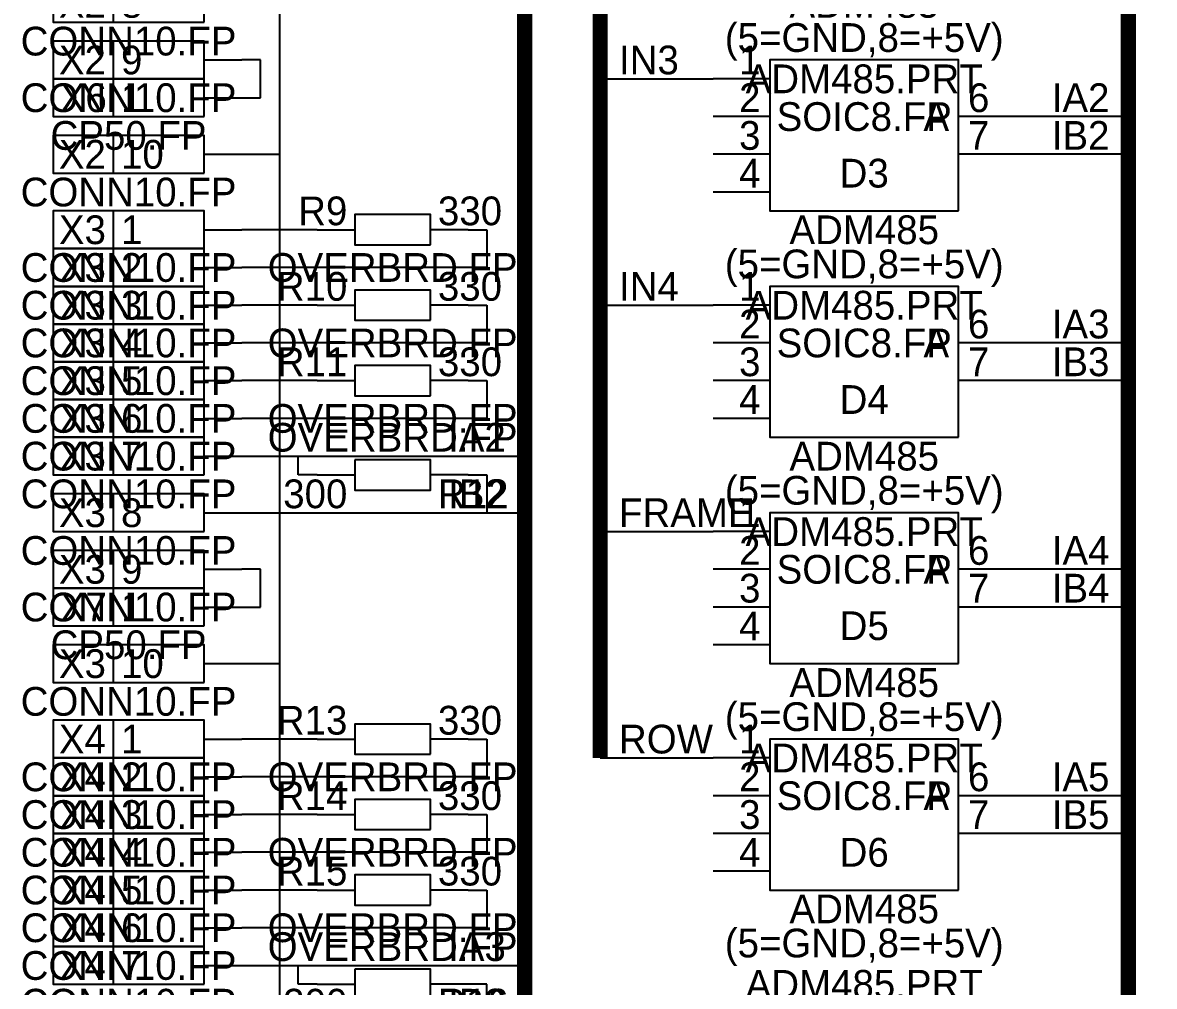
# Model space of a CAD drawing. Extents: x -58.7 to 9.4, y -27 to 10.4.
# Drawn here: x -58.65 to -43.65, y -14.03 to -1.26 of the extents above; entities that cross this region are included whole.
import ezdxf
from ezdxf.enums import TextEntityAlignment as Align

# ---------------------------------------------------------------- set-up
doc = ezdxf.new("R2010")
doc.units = 0
doc.layers.get('0').update_dxf_attribs({"color": 1, "linetype": 'CONTINUOUS'})
for name, color, linetype in [('ATTR', 6, 'CONTINUOUS'), ('BUS', 1, 'CONTINUOUS'), ('DEVICE', 5, 'CONTINUOUS'), ('GATE', 2, 'CONTINUOUS'), ('NETNAM', 4, 'CONTINUOUS'), ('PINNAM', 6, 'CONTINUOUS'), ('PINNUM', 1, 'CONTINUOUS'), ('REFDES', 2, 'CONTINUOUS'), ('WIRES', 1, 'CONTINUOUS')]:
    doc.layers.add(name, color=color, linetype=linetype)

# ---------------------------------------------------------------- blocks, each defined once
blk = doc.blocks.new('UN00000197')
at = {"layer": 'WIRES', "linetype": 'CONTINUOUS'}
for p, q in [((-55.5, -8.5), (-55.75, -8.5)), ((-55.5, -9), (-55.5, -8.5)), ((-55.75, -9), (-55.5, -9))]:
    blk.add_line(p, q, dxfattribs=at)
at = {"flags": 9}
blk.add_attdef('OBJECT', (0, 0), '', height=0.025, dxfattribs=at)
blk = doc.blocks.new('IB3')
at = {"layer": 'WIRES', "linetype": 'CONTINUOUS'}
for p, q in [((-44, -6), (-45.5, -6)), ((-52.5, -14), (-52.75, -14)), ((-52.5, -14.5), (-52.5, -14)), ((-55.75, -14.5), (-52.5, -14.5)), ((-52.5, -14.5), (-52, -14.5))]:
    blk.add_line(p, q, dxfattribs=at)
at = {"flags": 9}
blk.add_attdef('OBJECT', (0, 0), '', height=0.025, dxfattribs=at)
at = {"layer": 'NETNAM'}
for p in [(-44.25, -5.75), (-52.25, -14.25)]:
    blk.add_text('IB3', height=0.381, dxfattribs=at).set_placement(p, align=Align.MIDDLE_RIGHT)
blk = doc.blocks.new('UN00000194')
at = {"layer": 'WIRES', "linetype": 'CONTINUOUS'}
for p, q in [((-52.75, -6), (-52.5, -6)), ((-52.5, -6), (-52.5, -6.5)), ((-52.5, -6.5), (-55.75, -6.5))]:
    blk.add_line(p, q, dxfattribs=at)
at = {"flags": 9}
blk.add_attdef('OBJECT', (0, 0), '', height=0.025, dxfattribs=at)
blk = doc.blocks.new('UN00000193')
at = {"layer": 'WIRES', "linetype": 'CONTINUOUS'}
for p, q in [((-52.75, -10.75), (-52.5, -10.75)), ((-52.5, -10.75), (-52.5, -11.25)), ((-52.5, -11.25), (-55.75, -11.25))]:
    blk.add_line(p, q, dxfattribs=at)
at = {"flags": 9}
blk.add_attdef('OBJECT', (0, 0), '', height=0.025, dxfattribs=at)
blk = doc.blocks.new('UN00000191')
at = {"layer": 'WIRES', "linetype": 'CONTINUOUS'}
for p, q in [((-52.75, -11.75), (-52.5, -11.75)), ((-52.5, -11.75), (-52.5, -12.25)), ((-52.5, -12.25), (-55.75, -12.25))]:
    blk.add_line(p, q, dxfattribs=at)
at = {"flags": 9}
blk.add_attdef('OBJECT', (0, 0), '', height=0.025, dxfattribs=at)
blk = doc.blocks.new('UN00000190')
at = {"layer": 'WIRES', "linetype": 'CONTINUOUS'}
for p, q in [((-52.75, -12.75), (-52.5, -12.75)), ((-52.5, -12.75), (-52.5, -13.25)), ((-52.5, -13.25), (-55.75, -13.25))]:
    blk.add_line(p, q, dxfattribs=at)
at = {"flags": 9}
blk.add_attdef('OBJECT', (0, 0), '', height=0.025, dxfattribs=at)
blk = doc.blocks.new('UN00000189')
at = {"layer": 'WIRES', "linetype": 'CONTINUOUS'}
blk.add_line((-54.75, -12.75), (-55.75, -12.75), dxfattribs=at)
at = {"flags": 9}
blk.add_attdef('OBJECT', (0, 0), '', height=0.025, dxfattribs=at)
blk = doc.blocks.new('UN00000188')
at = {"layer": 'WIRES', "linetype": 'CONTINUOUS'}
blk.add_line((-54.75, -11.75), (-55.75, -11.75), dxfattribs=at)
at = {"flags": 9}
blk.add_attdef('OBJECT', (0, 0), '', height=0.025, dxfattribs=at)
blk = doc.blocks.new('UN00000187')
at = {"layer": 'WIRES', "linetype": 'CONTINUOUS'}
blk.add_line((-54.75, -10.75), (-55.75, -10.75), dxfattribs=at)
at = {"flags": 9}
blk.add_attdef('OBJECT', (0, 0), '', height=0.025, dxfattribs=at)
blk = doc.blocks.new('UN00000186')
at = {"layer": 'WIRES', "linetype": 'CONTINUOUS'}
blk.add_line((-54.75, -6), (-55.75, -6), dxfattribs=at)
at = {"flags": 9}
blk.add_attdef('OBJECT', (0, 0), '', height=0.025, dxfattribs=at)
blk = doc.blocks.new('UN00000185')
at = {"layer": 'WIRES', "linetype": 'CONTINUOUS'}
for p, q in [((-52.75, -5), (-52.5, -5)), ((-52.5, -5), (-52.5, -5.5)), ((-52.5, -5.5), (-55.75, -5.5))]:
    blk.add_line(p, q, dxfattribs=at)
at = {"flags": 9}
blk.add_attdef('OBJECT', (0, 0), '', height=0.025, dxfattribs=at)
blk = doc.blocks.new('UN00000184')
at = {"layer": 'WIRES', "linetype": 'CONTINUOUS'}
for p, q in [((-52.75, -4), (-52.5, -4)), ((-52.5, -4), (-52.5, -4.5)), ((-52.5, -4.5), (-55.75, -4.5))]:
    blk.add_line(p, q, dxfattribs=at)
at = {"flags": 9}
blk.add_attdef('OBJECT', (0, 0), '', height=0.025, dxfattribs=at)
blk = doc.blocks.new('UN00000180')
at = {"layer": 'WIRES', "linetype": 'CONTINUOUS'}
blk.add_line((-54.75, -5), (-55.75, -5), dxfattribs=at)
at = {"flags": 9}
blk.add_attdef('OBJECT', (0, 0), '', height=0.025, dxfattribs=at)
blk = doc.blocks.new('UN00000179')
at = {"layer": 'WIRES', "linetype": 'CONTINUOUS'}
blk.add_line((-54.75, -4), (-55.75, -4), dxfattribs=at)
at = {"flags": 9}
blk.add_attdef('OBJECT', (0, 0), '', height=0.025, dxfattribs=at)
blk = doc.blocks.new('IB4')
at = {"layer": 'WIRES', "linetype": 'CONTINUOUS'}
for p, q in [((-53, 9.5), (-53.25, 9.5)), ((-53, 9.25), (-53, 9.5)), ((-55.75, 9.25), (-53, 9.25)), ((-53, 9.25), (-52, 9.25)), ((-44, -9), (-45.5, -9))]:
    blk.add_line(p, q, dxfattribs=at)
at = {"flags": 9}
blk.add_attdef('OBJECT', (0, 0), '', height=0.025, dxfattribs=at)
at = {"layer": 'NETNAM'}
for p in [(-52.25, 9.5), (-44.25, -8.75)]:
    blk.add_text('IB4', height=0.381, dxfattribs=at).set_placement(p, align=Align.MIDDLE_RIGHT)
blk = doc.blocks.new('GND')
at = {"layer": 'WIRES', "linetype": 'CONTINUOUS'}
for p, q in [((-55.25, -0.75), (-55.25, -3)), ((-55.75, -3), (-55.25, -3)), ((-55.25, -3), (-55.25, -5.5)), ((-55.25, -5.5), (-55.25, -7.5)), ((-55.25, -7.5), (-55.25, -9.75)), ((-55.75, -9.75), (-55.25, -9.75)), ((-55.25, -9.75), (-55.25, -16.5))]:
    blk.add_line(p, q, dxfattribs=at)
at = {"flags": 9}
blk.add_attdef('OBJECT', (0, 0), '', height=0.025, dxfattribs=at)
blk = doc.blocks.new('IB5')
at = {"layer": 'WIRES', "linetype": 'CONTINUOUS'}
for p, q in [((-53.25, 7.25), (-53, 7.25)), ((-53, 7.25), (-53, 7)), ((-55.75, 7), (-53, 7)), ((-53, 7), (-52, 7)), ((-44, -12), (-45.5, -12))]:
    blk.add_line(p, q, dxfattribs=at)
at = {"flags": 9}
blk.add_attdef('OBJECT', (0, 0), '', height=0.025, dxfattribs=at)
at = {"layer": 'NETNAM'}
for p in [(-52.25, 7.25), (-44.25, -11.75)]:
    blk.add_text('IB5', height=0.381, dxfattribs=at).set_placement(p, align=Align.MIDDLE_RIGHT)
blk = doc.blocks.new('UN00000196')
at = {"layer": 'WIRES', "linetype": 'CONTINUOUS'}
for p, q in [((-55.5, -1.75), (-55.75, -1.75)), ((-55.5, -2.25), (-55.5, -1.75)), ((-55.75, -2.25), (-55.5, -2.25))]:
    blk.add_line(p, q, dxfattribs=at)
at = {"flags": 9}
blk.add_attdef('OBJECT', (0, 0), '', height=0.025, dxfattribs=at)
blk = doc.blocks.new('IB2')
at = {"layer": 'WIRES', "linetype": 'CONTINUOUS'}
for p, q in [((-44, -3), (-45.5, -3)), ((-52.75, -7.25), (-52.5, -7.25)), ((-52.5, -7.25), (-52.5, -7.75)), ((-55.75, -7.75), (-52.5, -7.75)), ((-52.5, -7.75), (-52, -7.75))]:
    blk.add_line(p, q, dxfattribs=at)
at = {"flags": 9}
blk.add_attdef('OBJECT', (0, 0), '', height=0.025, dxfattribs=at)
at = {"layer": 'NETNAM'}
for p in [(-44.25, -2.75), (-52.25, -7.5)]:
    blk.add_text('IB2', height=0.381, dxfattribs=at).set_placement(p, align=Align.MIDDLE_RIGHT)
blk = doc.blocks.new('IA5')
at = {"layer": 'WIRES', "linetype": 'CONTINUOUS'}
for p, q in [((-55.75, 7.75), (-55.5, 7.75)), ((-55.5, 7.75), (-52, 7.75)), ((-55.5, 7.25), (-55.5, 7.75)), ((-55.25, 7.25), (-55.5, 7.25)), ((-44, -11.5), (-45.5, -11.5))]:
    blk.add_line(p, q, dxfattribs=at)
at = {"flags": 9}
blk.add_attdef('OBJECT', (0, 0), '', height=0.025, dxfattribs=at)
at = {"layer": 'NETNAM'}
for p in [(-52.25, 8), (-44.25, -11.25)]:
    blk.add_text('IA5', height=0.381, dxfattribs=at).set_placement(p, align=Align.MIDDLE_RIGHT)
blk = doc.blocks.new('IA4')
at = {"layer": 'WIRES', "linetype": 'CONTINUOUS'}
for p, q in [((-55.75, 10), (-55.5, 10)), ((-55.5, 9.5), (-55.5, 10)), ((-55.5, 10), (-52, 10)), ((-55.25, 9.5), (-55.5, 9.5)), ((-44, -8.5), (-45.5, -8.5))]:
    blk.add_line(p, q, dxfattribs=at)
at = {"flags": 9}
blk.add_attdef('OBJECT', (0, 0), '', height=0.025, dxfattribs=at)
at = {"layer": 'NETNAM'}
for p in [(-52.25, 10.25), (-44.25, -8.25)]:
    blk.add_text('IA4', height=0.381, dxfattribs=at).set_placement(p, align=Align.MIDDLE_RIGHT)
blk = doc.blocks.new('FRAME')
at = {"layer": 'WIRES', "linetype": 'CONTINUOUS'}
blk.add_line((-51, -8), (-49.5, -8), dxfattribs=at)
at = {"flags": 9}
blk.add_attdef('OBJECT', (0, 0), '', height=0.025, dxfattribs=at)
at = {"layer": 'NETNAM'}
blk.add_text('FRAME', height=0.381, dxfattribs=at).set_placement((-50.75, -7.75), align=Align.MIDDLE_LEFT)
blk = doc.blocks.new('IN3')
at = {"layer": 'WIRES', "linetype": 'CONTINUOUS'}
blk.add_line((-51, -2), (-49.5, -2), dxfattribs=at)
at = {"flags": 9}
blk.add_attdef('OBJECT', (0, 0), '', height=0.025, dxfattribs=at)
at = {"layer": 'NETNAM'}
blk.add_text('IN3', height=0.381, dxfattribs=at).set_placement((-50.75, -1.75), align=Align.MIDDLE_LEFT)
blk = doc.blocks.new('IA3')
at = {"layer": 'WIRES', "linetype": 'CONTINUOUS'}
for p, q in [((-44, -5.5), (-45.5, -5.5)), ((-55.75, -13.75), (-55, -13.75)), ((-55, -13.75), (-52, -13.75)), ((-55, -14), (-55, -13.75)), ((-54.75, -14), (-55, -14))]:
    blk.add_line(p, q, dxfattribs=at)
at = {"flags": 9}
blk.add_attdef('OBJECT', (0, 0), '', height=0.025, dxfattribs=at)
at = {"layer": 'NETNAM'}
for p in [(-44.25, -5.25), (-52.25, -13.5)]:
    blk.add_text('IA3', height=0.381, dxfattribs=at).set_placement(p, align=Align.MIDDLE_RIGHT)
blk = doc.blocks.new('IA2')
at = {"layer": 'WIRES', "linetype": 'CONTINUOUS'}
for p, q in [((-44, -2.5), (-45.5, -2.5)), ((-55.75, -7), (-55, -7)), ((-55, -7), (-52, -7)), ((-55, -7.25), (-55, -7)), ((-54.75, -7.25), (-55, -7.25))]:
    blk.add_line(p, q, dxfattribs=at)
at = {"flags": 9}
blk.add_attdef('OBJECT', (0, 0), '', height=0.025, dxfattribs=at)
at = {"layer": 'NETNAM'}
for p in [(-44.25, -2.25), (-52.25, -6.75)]:
    blk.add_text('IA2', height=0.381, dxfattribs=at).set_placement(p, align=Align.MIDDLE_RIGHT)
blk = doc.blocks.new('IN4')
at = {"layer": 'WIRES', "linetype": 'CONTINUOUS'}
blk.add_line((-51, -5), (-49.5, -5), dxfattribs=at)
at = {"flags": 9}
blk.add_attdef('OBJECT', (0, 0), '', height=0.025, dxfattribs=at)
at = {"layer": 'NETNAM'}
blk.add_text('IN4', height=0.381, dxfattribs=at).set_placement((-50.75, -4.75), align=Align.MIDDLE_LEFT)
blk = doc.blocks.new('ROW')
at = {"layer": 'WIRES', "linetype": 'CONTINUOUS'}
blk.add_line((-51, -11), (-49.5, -11), dxfattribs=at)
at = {"flags": 9}
blk.add_attdef('OBJECT', (0, 0), '', height=0.025, dxfattribs=at)
at = {"layer": 'NETNAM'}
blk.add_text('ROW', height=0.381, dxfattribs=at).set_placement((-50.75, -10.75), align=Align.MIDDLE_LEFT)
blk = doc.blocks.new('cp50_T', base_point=(2.5, 0.25))
at = {"layer": 'GATE', "linetype": 'CONTINUOUS'}
for p, q in [((0.8, 0), (0.8, 0.5)), ((2, 0.25), (2.5, 0.25))]:
    blk.add_line(p, q, dxfattribs=at)
blk.add_lwpolyline([(2, 0), (2, 0.5), (0, 0.5), (0, 0)], close=True, dxfattribs=at)
at = {"flags": 9}
blk.add_attdef('OBJECT', (0, 0), '', height=0.025, dxfattribs=at)
blk = doc.blocks.new('resistor_T', base_point=(0, 0.2))
at = {"layer": 'GATE', "linetype": 'CONTINUOUS'}
for p, q in [((0, 0.2), (0.5, 0.2)), ((2, 0.2), (1.5, 0.2))]:
    blk.add_line(p, q, dxfattribs=at)
blk.add_lwpolyline([(1.5, 0), (1.5, 0.4), (0.5, 0.4), (0.5, 0)], close=True, dxfattribs=at)
at = {"flags": 9}
blk.add_attdef('OBJECT', (0, 0), '', height=0.025, dxfattribs=at)
blk = doc.blocks.new('conn10_T', base_point=(2.5, 0.25))
at = {"layer": 'GATE', "linetype": 'CONTINUOUS'}
for p, q in [((0.8, 0), (0.8, 0.5)), ((2, 0.25), (2.5, 0.25))]:
    blk.add_line(p, q, dxfattribs=at)
blk.add_lwpolyline([(2, 0), (2, 0.5), (0, 0.5), (0, 0)], close=True, dxfattribs=at)
at = {"flags": 9}
blk.add_attdef('OBJECT', (0, 0), '', height=0.025, dxfattribs=at)
blk = doc.blocks.new('adm485_T', base_point=(0, 1.75))
at = {"layer": 'GATE', "linetype": 'CONTINUOUS'}
for p, q in [((0.75, 1.75), (0, 1.75)), ((0.75, 1.25), (0, 1.25)), ((4, 1.25), (3.25, 1.25)), ((0.75, 0.75), (0, 0.75)), ((4, 0.75), (3.25, 0.75)), ((0.75, 0.25), (0, 0.25))]:
    blk.add_line(p, q, dxfattribs=at)
blk.add_lwpolyline([(3.25, 0), (3.25, 2), (0.75, 2), (0.75, 0)], close=True, dxfattribs=at)
at = {"flags": 9}
blk.add_attdef('OBJECT', (0, 0), '', height=0.025, dxfattribs=at)

msp = doc.modelspace()

# ---------------------------------------------------------------- linework, layer by layer
at = {"layer": 'BUS', "linetype": 'CONTINUOUS', "const_width": 0.2}
for points in [[(-52, 10), (-52, -16), (-44, -16), (-44, 3.5)], [(-51, -11), (-51, 8.75), (-43, 8.75), (-43, -14.5)]]:
    msp.add_lwpolyline(points, dxfattribs=at)

# ---------------------------------------------------------------- block references
for name in ['IA4', 'IB4', 'IA5', 'IB5', 'GND', 'IN3', 'UN00000196', 'IA2', 'IB2', 'UN00000184', 'UN00000179', 'IN4', 'UN00000185', 'UN00000180', 'IA3', 'IB3', 'UN00000194', 'UN00000186', 'FRAME', 'UN00000197', 'ROW', 'UN00000193', 'UN00000187', 'UN00000191', 'UN00000188', 'UN00000190', 'UN00000189']:
    msp.add_blockref(name, (0, 0))
ref = msp.add_blockref('adm485_T', (-49.5, 1))
ref.add_attrib('TEXT', 'A', dxfattribs={"layer": 'PINNAM', "height": 0.381, "flags": 8}).set_placement((-46.375, 0.5), align=Align.MIDDLE_RIGHT)
ref.add_attrib('Pin_Name', '4', dxfattribs={"layer": 'PINNUM', "height": 0.381, "flags": 8}).set_placement((-48.875, -0.25), align=Align.MIDDLE_RIGHT)
ref.add_attrib('Pin_Name', '3', dxfattribs={"layer": 'PINNUM', "height": 0.381, "flags": 8}).set_placement((-48.875, 0.25), align=Align.MIDDLE_RIGHT)
ref.add_attrib('Pin_Name', '2', dxfattribs={"layer": 'PINNUM', "height": 0.381, "flags": 8}).set_placement((-48.875, 0.75), align=Align.MIDDLE_RIGHT)
ref.add_attrib('Pin_Name', '1', dxfattribs={"layer": 'PINNUM', "height": 0.381, "flags": 8}).set_placement((-48.875, 1.25), align=Align.MIDDLE_RIGHT)
ref.add_attrib('Pin_Name', '7', dxfattribs={"layer": 'PINNUM', "height": 0.381, "flags": 8}).set_placement((-46.125, 0.25), align=Align.MIDDLE_LEFT)
ref.add_attrib('Pin_Name', '6', dxfattribs={"layer": 'PINNUM', "height": 0.381, "flags": 8}).set_placement((-46.125, 0.75), align=Align.MIDDLE_LEFT)
ref.add_attrib('RefDes', 'D2', dxfattribs={"layer": 'REFDES', "height": 0.381, "flags": 8}).set_placement((-47.5, -0.25), align=Align.MIDDLE)
ref.add_attrib('PWGD', '(5=GND,8=+5V)', dxfattribs={"layer": 'ATTR', "height": 0.381, "flags": 8}).set_placement((-47.5, -1.5), align=Align.MIDDLE)
ref.add_attrib('PRT', 'ADM485.PRT', dxfattribs={"layer": 'ATTR', "height": 0.381, "flags": 8}).set_placement((-47.5, -2), align=Align.MIDDLE)
ref.add_attrib('FP', 'SOIC8.FP', dxfattribs={"layer": 'ATTR', "height": 0.381, "flags": 8}).set_placement((-47.5, -2.5), align=Align.MIDDLE)
ref.add_attrib('SPP1', 'ADM485', dxfattribs={"layer": 'DEVICE', "height": 0.381, "flags": 8}).set_placement((-47.5, -1), align=Align.MIDDLE)
ref = msp.add_blockref('conn10_T', (-55.75, -1))
ref.add_attrib('Pin_Name', '8', dxfattribs={"layer": 'PINNUM', "height": 0.381, "flags": 8}).set_placement((-57.35, -1), align=Align.MIDDLE_LEFT)
ref.add_attrib('RefDes', 'X2', dxfattribs={"layer": 'REFDES', "height": 0.381, "flags": 8}).set_placement((-57.55, -1), align=Align.MIDDLE_RIGHT)
ref.add_attrib('GFP', 'CONN10.FP', dxfattribs={"layer": 'ATTR', "height": 0.381, "flags": 8}).set_placement((-57.25, -1.5), align=Align.MIDDLE)
ref = msp.add_blockref('conn10_T', (-55.75, -1.75))
ref.add_attrib('Pin_Name', '9', dxfattribs={"layer": 'PINNUM', "height": 0.381, "flags": 8}).set_placement((-57.35, -1.75), align=Align.MIDDLE_LEFT)
ref.add_attrib('RefDes', 'X2', dxfattribs={"layer": 'REFDES', "height": 0.381, "flags": 8}).set_placement((-57.55, -1.75), align=Align.MIDDLE_RIGHT)
ref.add_attrib('GFP', 'CONN10.FP', dxfattribs={"layer": 'ATTR', "height": 0.381, "flags": 8}).set_placement((-57.25, -2.25), align=Align.MIDDLE)
ref = msp.add_blockref('adm485_T', (-49.5, -2))
ref.add_attrib('TEXT', 'A', dxfattribs={"layer": 'PINNAM', "height": 0.381, "flags": 8}).set_placement((-46.375, -2.5), align=Align.MIDDLE_RIGHT)
ref.add_attrib('Pin_Name', '4', dxfattribs={"layer": 'PINNUM', "height": 0.381, "flags": 8}).set_placement((-48.875, -3.25), align=Align.MIDDLE_RIGHT)
ref.add_attrib('Pin_Name', '3', dxfattribs={"layer": 'PINNUM', "height": 0.381, "flags": 8}).set_placement((-48.875, -2.75), align=Align.MIDDLE_RIGHT)
ref.add_attrib('Pin_Name', '2', dxfattribs={"layer": 'PINNUM', "height": 0.381, "flags": 8}).set_placement((-48.875, -2.25), align=Align.MIDDLE_RIGHT)
ref.add_attrib('Pin_Name', '1', dxfattribs={"layer": 'PINNUM', "height": 0.381, "flags": 8}).set_placement((-48.875, -1.75), align=Align.MIDDLE_RIGHT)
ref.add_attrib('Pin_Name', '7', dxfattribs={"layer": 'PINNUM', "height": 0.381, "flags": 8}).set_placement((-46.125, -2.75), align=Align.MIDDLE_LEFT)
ref.add_attrib('Pin_Name', '6', dxfattribs={"layer": 'PINNUM', "height": 0.381, "flags": 8}).set_placement((-46.125, -2.25), align=Align.MIDDLE_LEFT)
ref.add_attrib('RefDes', 'D3', dxfattribs={"layer": 'REFDES', "height": 0.381, "flags": 8}).set_placement((-47.5, -3.25), align=Align.MIDDLE)
ref.add_attrib('PWGD', '(5=GND,8=+5V)', dxfattribs={"layer": 'ATTR', "height": 0.381, "flags": 8}).set_placement((-47.5, -4.5), align=Align.MIDDLE)
ref.add_attrib('PRT', 'ADM485.PRT', dxfattribs={"layer": 'ATTR', "height": 0.381, "flags": 8}).set_placement((-47.5, -5), align=Align.MIDDLE)
ref.add_attrib('FP', 'SOIC8.FP', dxfattribs={"layer": 'ATTR', "height": 0.381, "flags": 8}).set_placement((-47.5, -5.5), align=Align.MIDDLE)
ref.add_attrib('SPP1', 'ADM485', dxfattribs={"layer": 'DEVICE', "height": 0.381, "flags": 8}).set_placement((-47.5, -4), align=Align.MIDDLE)
ref = msp.add_blockref('cp50_T', (-55.75, -2.25))
ref.add_attrib('Pin_Name', '1', dxfattribs={"layer": 'PINNUM', "height": 0.381, "flags": 8}).set_placement((-57.35, -2.25), align=Align.MIDDLE_LEFT)
ref.add_attrib('RefDes', 'X6', dxfattribs={"layer": 'REFDES', "height": 0.381, "flags": 8}).set_placement((-57.85, -2.25), align=Align.MIDDLE)
ref.add_attrib('GFP', 'CP50.FP', dxfattribs={"layer": 'ATTR', "height": 0.381, "flags": 8}).set_placement((-57.25, -2.75), align=Align.MIDDLE)
ref = msp.add_blockref('conn10_T', (-55.75, -3))
ref.add_attrib('Pin_Name', '10', dxfattribs={"layer": 'PINNUM', "height": 0.381, "flags": 8}).set_placement((-57.35, -3), align=Align.MIDDLE_LEFT)
ref.add_attrib('RefDes', 'X2', dxfattribs={"layer": 'REFDES', "height": 0.381, "flags": 8}).set_placement((-57.55, -3), align=Align.MIDDLE_RIGHT)
ref.add_attrib('GFP', 'CONN10.FP', dxfattribs={"layer": 'ATTR', "height": 0.381, "flags": 8}).set_placement((-57.25, -3.5), align=Align.MIDDLE)
ref = msp.add_blockref('resistor_T', (-54.75, -4))
ref.add_attrib('RefDes', 'R9', dxfattribs={"layer": 'REFDES', "height": 0.381, "flags": 8}).set_placement((-54.35, -3.75), align=Align.MIDDLE_RIGHT)
ref.add_attrib('RVALUE', '330', dxfattribs={"layer": 'DEVICE', "height": 0.381, "flags": 8}).set_placement((-53.15, -3.75), align=Align.MIDDLE_LEFT)
ref.add_attrib('GFP', 'OVERBRD.FP', dxfattribs={"layer": 'ATTR', "height": 0.381, "flags": 8}).set_placement((-53.75, -4.5), align=Align.MIDDLE)
ref = msp.add_blockref('conn10_T', (-55.75, -4))
ref.add_attrib('Pin_Name', '1', dxfattribs={"layer": 'PINNUM', "height": 0.381, "flags": 8}).set_placement((-57.35, -4), align=Align.MIDDLE_LEFT)
ref.add_attrib('RefDes', 'X3', dxfattribs={"layer": 'REFDES', "height": 0.381, "flags": 8}).set_placement((-57.55, -4), align=Align.MIDDLE_RIGHT)
ref.add_attrib('GFP', 'CONN10.FP', dxfattribs={"layer": 'ATTR', "height": 0.381, "flags": 8}).set_placement((-57.25, -4.5), align=Align.MIDDLE)
ref = msp.add_blockref('conn10_T', (-55.75, -4.5))
ref.add_attrib('Pin_Name', '2', dxfattribs={"layer": 'PINNUM', "height": 0.381, "flags": 8}).set_placement((-57.35, -4.5), align=Align.MIDDLE_LEFT)
ref.add_attrib('RefDes', 'X3', dxfattribs={"layer": 'REFDES', "height": 0.381, "flags": 8}).set_placement((-57.55, -4.5), align=Align.MIDDLE_RIGHT)
ref.add_attrib('GFP', 'CONN10.FP', dxfattribs={"layer": 'ATTR', "height": 0.381, "flags": 8}).set_placement((-57.25, -5), align=Align.MIDDLE)
ref = msp.add_blockref('resistor_T', (-54.75, -5))
ref.add_attrib('RefDes', 'R10', dxfattribs={"layer": 'REFDES', "height": 0.381, "flags": 8}).set_placement((-54.35, -4.75), align=Align.MIDDLE_RIGHT)
ref.add_attrib('RVALUE', '330', dxfattribs={"layer": 'DEVICE', "height": 0.381, "flags": 8}).set_placement((-53.15, -4.75), align=Align.MIDDLE_LEFT)
ref.add_attrib('GFP', 'OVERBRD.FP', dxfattribs={"layer": 'ATTR', "height": 0.381, "flags": 8}).set_placement((-53.75, -5.5), align=Align.MIDDLE)
ref = msp.add_blockref('adm485_T', (-49.5, -5))
ref.add_attrib('TEXT', 'A', dxfattribs={"layer": 'PINNAM', "height": 0.381, "flags": 8}).set_placement((-46.375, -5.5), align=Align.MIDDLE_RIGHT)
ref.add_attrib('Pin_Name', '4', dxfattribs={"layer": 'PINNUM', "height": 0.381, "flags": 8}).set_placement((-48.875, -6.25), align=Align.MIDDLE_RIGHT)
ref.add_attrib('Pin_Name', '3', dxfattribs={"layer": 'PINNUM', "height": 0.381, "flags": 8}).set_placement((-48.875, -5.75), align=Align.MIDDLE_RIGHT)
ref.add_attrib('Pin_Name', '2', dxfattribs={"layer": 'PINNUM', "height": 0.381, "flags": 8}).set_placement((-48.875, -5.25), align=Align.MIDDLE_RIGHT)
ref.add_attrib('Pin_Name', '1', dxfattribs={"layer": 'PINNUM', "height": 0.381, "flags": 8}).set_placement((-48.875, -4.75), align=Align.MIDDLE_RIGHT)
ref.add_attrib('Pin_Name', '7', dxfattribs={"layer": 'PINNUM', "height": 0.381, "flags": 8}).set_placement((-46.125, -5.75), align=Align.MIDDLE_LEFT)
ref.add_attrib('Pin_Name', '6', dxfattribs={"layer": 'PINNUM', "height": 0.381, "flags": 8}).set_placement((-46.125, -5.25), align=Align.MIDDLE_LEFT)
ref.add_attrib('RefDes', 'D4', dxfattribs={"layer": 'REFDES', "height": 0.381, "flags": 8}).set_placement((-47.5, -6.25), align=Align.MIDDLE)
ref.add_attrib('PWGD', '(5=GND,8=+5V)', dxfattribs={"layer": 'ATTR', "height": 0.381, "flags": 8}).set_placement((-47.5, -7.5), align=Align.MIDDLE)
ref.add_attrib('PRT', 'ADM485.PRT', dxfattribs={"layer": 'ATTR', "height": 0.381, "flags": 8}).set_placement((-47.5, -8), align=Align.MIDDLE)
ref.add_attrib('FP', 'SOIC8.FP', dxfattribs={"layer": 'ATTR', "height": 0.381, "flags": 8}).set_placement((-47.5, -8.5), align=Align.MIDDLE)
ref.add_attrib('SPP1', 'ADM485', dxfattribs={"layer": 'DEVICE', "height": 0.381, "flags": 8}).set_placement((-47.5, -7), align=Align.MIDDLE)
ref = msp.add_blockref('conn10_T', (-55.75, -5))
ref.add_attrib('Pin_Name', '3', dxfattribs={"layer": 'PINNUM', "height": 0.381, "flags": 8}).set_placement((-57.35, -5), align=Align.MIDDLE_LEFT)
ref.add_attrib('RefDes', 'X3', dxfattribs={"layer": 'REFDES', "height": 0.381, "flags": 8}).set_placement((-57.55, -5), align=Align.MIDDLE_RIGHT)
ref.add_attrib('GFP', 'CONN10.FP', dxfattribs={"layer": 'ATTR', "height": 0.381, "flags": 8}).set_placement((-57.25, -5.5), align=Align.MIDDLE)
ref = msp.add_blockref('conn10_T', (-55.75, -5.5))
ref.add_attrib('Pin_Name', '4', dxfattribs={"layer": 'PINNUM', "height": 0.381, "flags": 8}).set_placement((-57.35, -5.5), align=Align.MIDDLE_LEFT)
ref.add_attrib('RefDes', 'X3', dxfattribs={"layer": 'REFDES', "height": 0.381, "flags": 8}).set_placement((-57.55, -5.5), align=Align.MIDDLE_RIGHT)
ref.add_attrib('GFP', 'CONN10.FP', dxfattribs={"layer": 'ATTR', "height": 0.381, "flags": 8}).set_placement((-57.25, -6), align=Align.MIDDLE)
ref = msp.add_blockref('resistor_T', (-54.75, -6))
ref.add_attrib('RefDes', 'R11', dxfattribs={"layer": 'REFDES', "height": 0.381, "flags": 8}).set_placement((-54.35, -5.75), align=Align.MIDDLE_RIGHT)
ref.add_attrib('RVALUE', '330', dxfattribs={"layer": 'DEVICE', "height": 0.381, "flags": 8}).set_placement((-53.15, -5.75), align=Align.MIDDLE_LEFT)
ref.add_attrib('GFP', 'OVERBRD.FP', dxfattribs={"layer": 'ATTR', "height": 0.381, "flags": 8}).set_placement((-53.75, -6.5), align=Align.MIDDLE)
ref = msp.add_blockref('conn10_T', (-55.75, -6))
ref.add_attrib('Pin_Name', '5', dxfattribs={"layer": 'PINNUM', "height": 0.381, "flags": 8}).set_placement((-57.35, -6), align=Align.MIDDLE_LEFT)
ref.add_attrib('RefDes', 'X3', dxfattribs={"layer": 'REFDES', "height": 0.381, "flags": 8}).set_placement((-57.55, -6), align=Align.MIDDLE_RIGHT)
ref.add_attrib('GFP', 'CONN10.FP', dxfattribs={"layer": 'ATTR', "height": 0.381, "flags": 8}).set_placement((-57.25, -6.5), align=Align.MIDDLE)
ref = msp.add_blockref('conn10_T', (-55.75, -6.5))
ref.add_attrib('Pin_Name', '6', dxfattribs={"layer": 'PINNUM', "height": 0.381, "flags": 8}).set_placement((-57.35, -6.5), align=Align.MIDDLE_LEFT)
ref.add_attrib('RefDes', 'X3', dxfattribs={"layer": 'REFDES', "height": 0.381, "flags": 8}).set_placement((-57.55, -6.5), align=Align.MIDDLE_RIGHT)
ref.add_attrib('GFP', 'CONN10.FP', dxfattribs={"layer": 'ATTR', "height": 0.381, "flags": 8}).set_placement((-57.25, -7), align=Align.MIDDLE)
ref = msp.add_blockref('resistor_T', (-52.75, -7.25), dxfattribs=dict(rotation=180))
ref.add_attrib('RefDes', 'R12', dxfattribs={"layer": 'REFDES', "height": 0.381, "flags": 8}).set_placement((-53.15, -7.5), align=Align.MIDDLE_LEFT)
ref.add_attrib('RVALUE', '300', dxfattribs={"layer": 'DEVICE', "height": 0.381, "flags": 8}).set_placement((-54.35, -7.5), align=Align.MIDDLE_RIGHT)
ref.add_attrib('GFP', 'OVERBRD.FP', dxfattribs={"layer": 'ATTR', "height": 0.381, "flags": 8}).set_placement((-53.75, -6.75), align=Align.MIDDLE)
ref = msp.add_blockref('conn10_T', (-55.75, -7))
ref.add_attrib('Pin_Name', '7', dxfattribs={"layer": 'PINNUM', "height": 0.381, "flags": 8}).set_placement((-57.35, -7), align=Align.MIDDLE_LEFT)
ref.add_attrib('RefDes', 'X3', dxfattribs={"layer": 'REFDES', "height": 0.381, "flags": 8}).set_placement((-57.55, -7), align=Align.MIDDLE_RIGHT)
ref.add_attrib('GFP', 'CONN10.FP', dxfattribs={"layer": 'ATTR', "height": 0.381, "flags": 8}).set_placement((-57.25, -7.5), align=Align.MIDDLE)
ref = msp.add_blockref('conn10_T', (-55.75, -7.75))
ref.add_attrib('Pin_Name', '8', dxfattribs={"layer": 'PINNUM', "height": 0.381, "flags": 8}).set_placement((-57.35, -7.75), align=Align.MIDDLE_LEFT)
ref.add_attrib('RefDes', 'X3', dxfattribs={"layer": 'REFDES', "height": 0.381, "flags": 8}).set_placement((-57.55, -7.75), align=Align.MIDDLE_RIGHT)
ref.add_attrib('GFP', 'CONN10.FP', dxfattribs={"layer": 'ATTR', "height": 0.381, "flags": 8}).set_placement((-57.25, -8.25), align=Align.MIDDLE)
ref = msp.add_blockref('adm485_T', (-49.5, -8))
ref.add_attrib('TEXT', 'A', dxfattribs={"layer": 'PINNAM', "height": 0.381, "flags": 8}).set_placement((-46.375, -8.5), align=Align.MIDDLE_RIGHT)
ref.add_attrib('Pin_Name', '4', dxfattribs={"layer": 'PINNUM', "height": 0.381, "flags": 8}).set_placement((-48.875, -9.25), align=Align.MIDDLE_RIGHT)
ref.add_attrib('Pin_Name', '3', dxfattribs={"layer": 'PINNUM', "height": 0.381, "flags": 8}).set_placement((-48.875, -8.75), align=Align.MIDDLE_RIGHT)
ref.add_attrib('Pin_Name', '2', dxfattribs={"layer": 'PINNUM', "height": 0.381, "flags": 8}).set_placement((-48.875, -8.25), align=Align.MIDDLE_RIGHT)
ref.add_attrib('Pin_Name', '1', dxfattribs={"layer": 'PINNUM', "height": 0.381, "flags": 8}).set_placement((-48.875, -7.75), align=Align.MIDDLE_RIGHT)
ref.add_attrib('Pin_Name', '7', dxfattribs={"layer": 'PINNUM', "height": 0.381, "flags": 8}).set_placement((-46.125, -8.75), align=Align.MIDDLE_LEFT)
ref.add_attrib('Pin_Name', '6', dxfattribs={"layer": 'PINNUM', "height": 0.381, "flags": 8}).set_placement((-46.125, -8.25), align=Align.MIDDLE_LEFT)
ref.add_attrib('RefDes', 'D5', dxfattribs={"layer": 'REFDES', "height": 0.381, "flags": 8}).set_placement((-47.5, -9.25), align=Align.MIDDLE)
ref.add_attrib('PWGD', '(5=GND,8=+5V)', dxfattribs={"layer": 'ATTR', "height": 0.381, "flags": 8}).set_placement((-47.5, -10.5), align=Align.MIDDLE)
ref.add_attrib('PRT', 'ADM485.PRT', dxfattribs={"layer": 'ATTR', "height": 0.381, "flags": 8}).set_placement((-47.5, -11), align=Align.MIDDLE)
ref.add_attrib('FP', 'SOIC8.FP', dxfattribs={"layer": 'ATTR', "height": 0.381, "flags": 8}).set_placement((-47.5, -11.5), align=Align.MIDDLE)
ref.add_attrib('SPP1', 'ADM485', dxfattribs={"layer": 'DEVICE', "height": 0.381, "flags": 8}).set_placement((-47.5, -10), align=Align.MIDDLE)
ref = msp.add_blockref('conn10_T', (-55.75, -8.5))
ref.add_attrib('Pin_Name', '9', dxfattribs={"layer": 'PINNUM', "height": 0.381, "flags": 8}).set_placement((-57.35, -8.5), align=Align.MIDDLE_LEFT)
ref.add_attrib('RefDes', 'X3', dxfattribs={"layer": 'REFDES', "height": 0.381, "flags": 8}).set_placement((-57.55, -8.5), align=Align.MIDDLE_RIGHT)
ref.add_attrib('GFP', 'CONN10.FP', dxfattribs={"layer": 'ATTR', "height": 0.381, "flags": 8}).set_placement((-57.25, -9), align=Align.MIDDLE)
ref = msp.add_blockref('cp50_T', (-55.75, -9))
ref.add_attrib('Pin_Name', '1', dxfattribs={"layer": 'PINNUM', "height": 0.381, "flags": 8}).set_placement((-57.35, -9), align=Align.MIDDLE_LEFT)
ref.add_attrib('RefDes', 'X7', dxfattribs={"layer": 'REFDES', "height": 0.381, "flags": 8}).set_placement((-57.85, -9), align=Align.MIDDLE)
ref.add_attrib('GFP', 'CP50.FP', dxfattribs={"layer": 'ATTR', "height": 0.381, "flags": 8}).set_placement((-57.25, -9.5), align=Align.MIDDLE)
ref = msp.add_blockref('conn10_T', (-55.75, -9.75))
ref.add_attrib('Pin_Name', '10', dxfattribs={"layer": 'PINNUM', "height": 0.381, "flags": 8}).set_placement((-57.35, -9.75), align=Align.MIDDLE_LEFT)
ref.add_attrib('RefDes', 'X3', dxfattribs={"layer": 'REFDES', "height": 0.381, "flags": 8}).set_placement((-57.55, -9.75), align=Align.MIDDLE_RIGHT)
ref.add_attrib('GFP', 'CONN10.FP', dxfattribs={"layer": 'ATTR', "height": 0.381, "flags": 8}).set_placement((-57.25, -10.25), align=Align.MIDDLE)
ref = msp.add_blockref('resistor_T', (-54.75, -10.75))
ref.add_attrib('RefDes', 'R13', dxfattribs={"layer": 'REFDES', "height": 0.381, "flags": 8}).set_placement((-54.35, -10.5), align=Align.MIDDLE_RIGHT)
ref.add_attrib('RVALUE', '330', dxfattribs={"layer": 'DEVICE', "height": 0.381, "flags": 8}).set_placement((-53.15, -10.5), align=Align.MIDDLE_LEFT)
ref.add_attrib('GFP', 'OVERBRD.FP', dxfattribs={"layer": 'ATTR', "height": 0.381, "flags": 8}).set_placement((-53.75, -11.25), align=Align.MIDDLE)
ref = msp.add_blockref('conn10_T', (-55.75, -10.75))
ref.add_attrib('Pin_Name', '1', dxfattribs={"layer": 'PINNUM', "height": 0.381, "flags": 8}).set_placement((-57.35, -10.75), align=Align.MIDDLE_LEFT)
ref.add_attrib('RefDes', 'X4', dxfattribs={"layer": 'REFDES', "height": 0.381, "flags": 8}).set_placement((-57.55, -10.75), align=Align.MIDDLE_RIGHT)
ref.add_attrib('GFP', 'CONN10.FP', dxfattribs={"layer": 'ATTR', "height": 0.381, "flags": 8}).set_placement((-57.25, -11.25), align=Align.MIDDLE)
ref = msp.add_blockref('adm485_T', (-49.5, -11))
ref.add_attrib('TEXT', 'A', dxfattribs={"layer": 'PINNAM', "height": 0.381, "flags": 8}).set_placement((-46.375, -11.5), align=Align.MIDDLE_RIGHT)
ref.add_attrib('Pin_Name', '4', dxfattribs={"layer": 'PINNUM', "height": 0.381, "flags": 8}).set_placement((-48.875, -12.25), align=Align.MIDDLE_RIGHT)
ref.add_attrib('Pin_Name', '3', dxfattribs={"layer": 'PINNUM', "height": 0.381, "flags": 8}).set_placement((-48.875, -11.75), align=Align.MIDDLE_RIGHT)
ref.add_attrib('Pin_Name', '2', dxfattribs={"layer": 'PINNUM', "height": 0.381, "flags": 8}).set_placement((-48.875, -11.25), align=Align.MIDDLE_RIGHT)
ref.add_attrib('Pin_Name', '1', dxfattribs={"layer": 'PINNUM', "height": 0.381, "flags": 8}).set_placement((-48.875, -10.75), align=Align.MIDDLE_RIGHT)
ref.add_attrib('Pin_Name', '7', dxfattribs={"layer": 'PINNUM', "height": 0.381, "flags": 8}).set_placement((-46.125, -11.75), align=Align.MIDDLE_LEFT)
ref.add_attrib('Pin_Name', '6', dxfattribs={"layer": 'PINNUM', "height": 0.381, "flags": 8}).set_placement((-46.125, -11.25), align=Align.MIDDLE_LEFT)
ref.add_attrib('RefDes', 'D6', dxfattribs={"layer": 'REFDES', "height": 0.381, "flags": 8}).set_placement((-47.5, -12.25), align=Align.MIDDLE)
ref.add_attrib('PWGD', '(5=GND,8=+5V)', dxfattribs={"layer": 'ATTR', "height": 0.381, "flags": 8}).set_placement((-47.5, -13.5), align=Align.MIDDLE)
ref.add_attrib('PRT', 'ADM485.PRT', dxfattribs={"layer": 'ATTR', "height": 0.381, "flags": 8}).set_placement((-47.5, -14), align=Align.MIDDLE)
ref.add_attrib('FP', 'SOIC8.FP', dxfattribs={"layer": 'ATTR', "height": 0.381, "flags": 8}).set_placement((-47.5, -14.5), align=Align.MIDDLE)
ref.add_attrib('SPP1', 'ADM485', dxfattribs={"layer": 'DEVICE', "height": 0.381, "flags": 8}).set_placement((-47.5, -13), align=Align.MIDDLE)
ref = msp.add_blockref('conn10_T', (-55.75, -11.25))
ref.add_attrib('Pin_Name', '2', dxfattribs={"layer": 'PINNUM', "height": 0.381, "flags": 8}).set_placement((-57.35, -11.25), align=Align.MIDDLE_LEFT)
ref.add_attrib('RefDes', 'X4', dxfattribs={"layer": 'REFDES', "height": 0.381, "flags": 8}).set_placement((-57.55, -11.25), align=Align.MIDDLE_RIGHT)
ref.add_attrib('GFP', 'CONN10.FP', dxfattribs={"layer": 'ATTR', "height": 0.381, "flags": 8}).set_placement((-57.25, -11.75), align=Align.MIDDLE)
ref = msp.add_blockref('resistor_T', (-54.75, -11.75))
ref.add_attrib('RefDes', 'R14', dxfattribs={"layer": 'REFDES', "height": 0.381, "flags": 8}).set_placement((-54.35, -11.5), align=Align.MIDDLE_RIGHT)
ref.add_attrib('RVALUE', '330', dxfattribs={"layer": 'DEVICE', "height": 0.381, "flags": 8}).set_placement((-53.15, -11.5), align=Align.MIDDLE_LEFT)
ref.add_attrib('GFP', 'OVERBRD.FP', dxfattribs={"layer": 'ATTR', "height": 0.381, "flags": 8}).set_placement((-53.75, -12.25), align=Align.MIDDLE)
ref = msp.add_blockref('conn10_T', (-55.75, -11.75))
ref.add_attrib('Pin_Name', '3', dxfattribs={"layer": 'PINNUM', "height": 0.381, "flags": 8}).set_placement((-57.35, -11.75), align=Align.MIDDLE_LEFT)
ref.add_attrib('RefDes', 'X4', dxfattribs={"layer": 'REFDES', "height": 0.381, "flags": 8}).set_placement((-57.55, -11.75), align=Align.MIDDLE_RIGHT)
ref.add_attrib('GFP', 'CONN10.FP', dxfattribs={"layer": 'ATTR', "height": 0.381, "flags": 8}).set_placement((-57.25, -12.25), align=Align.MIDDLE)
ref = msp.add_blockref('conn10_T', (-55.75, -12.25))
ref.add_attrib('Pin_Name', '4', dxfattribs={"layer": 'PINNUM', "height": 0.381, "flags": 8}).set_placement((-57.35, -12.25), align=Align.MIDDLE_LEFT)
ref.add_attrib('RefDes', 'X4', dxfattribs={"layer": 'REFDES', "height": 0.381, "flags": 8}).set_placement((-57.55, -12.25), align=Align.MIDDLE_RIGHT)
ref.add_attrib('GFP', 'CONN10.FP', dxfattribs={"layer": 'ATTR', "height": 0.381, "flags": 8}).set_placement((-57.25, -12.75), align=Align.MIDDLE)
ref = msp.add_blockref('resistor_T', (-54.75, -12.75))
ref.add_attrib('RefDes', 'R15', dxfattribs={"layer": 'REFDES', "height": 0.381, "flags": 8}).set_placement((-54.35, -12.5), align=Align.MIDDLE_RIGHT)
ref.add_attrib('RVALUE', '330', dxfattribs={"layer": 'DEVICE', "height": 0.381, "flags": 8}).set_placement((-53.15, -12.5), align=Align.MIDDLE_LEFT)
ref.add_attrib('GFP', 'OVERBRD.FP', dxfattribs={"layer": 'ATTR', "height": 0.381, "flags": 8}).set_placement((-53.75, -13.25), align=Align.MIDDLE)
ref = msp.add_blockref('conn10_T', (-55.75, -12.75))
ref.add_attrib('Pin_Name', '5', dxfattribs={"layer": 'PINNUM', "height": 0.381, "flags": 8}).set_placement((-57.35, -12.75), align=Align.MIDDLE_LEFT)
ref.add_attrib('RefDes', 'X4', dxfattribs={"layer": 'REFDES', "height": 0.381, "flags": 8}).set_placement((-57.55, -12.75), align=Align.MIDDLE_RIGHT)
ref.add_attrib('GFP', 'CONN10.FP', dxfattribs={"layer": 'ATTR', "height": 0.381, "flags": 8}).set_placement((-57.25, -13.25), align=Align.MIDDLE)
ref = msp.add_blockref('conn10_T', (-55.75, -13.25))
ref.add_attrib('Pin_Name', '6', dxfattribs={"layer": 'PINNUM', "height": 0.381, "flags": 8}).set_placement((-57.35, -13.25), align=Align.MIDDLE_LEFT)
ref.add_attrib('RefDes', 'X4', dxfattribs={"layer": 'REFDES', "height": 0.381, "flags": 8}).set_placement((-57.55, -13.25), align=Align.MIDDLE_RIGHT)
ref.add_attrib('GFP', 'CONN10.FP', dxfattribs={"layer": 'ATTR', "height": 0.381, "flags": 8}).set_placement((-57.25, -13.75), align=Align.MIDDLE)
ref = msp.add_blockref('resistor_T', (-52.75, -14), dxfattribs=dict(rotation=180))
ref.add_attrib('RefDes', 'R16', dxfattribs={"layer": 'REFDES', "height": 0.381, "flags": 8}).set_placement((-53.15, -14.25), align=Align.MIDDLE_LEFT)
ref.add_attrib('RVALUE', '300', dxfattribs={"layer": 'DEVICE', "height": 0.381, "flags": 8}).set_placement((-54.35, -14.25), align=Align.MIDDLE_RIGHT)
ref.add_attrib('GFP', 'OVERBRD.FP', dxfattribs={"layer": 'ATTR', "height": 0.381, "flags": 8}).set_placement((-53.75, -13.5), align=Align.MIDDLE)
ref = msp.add_blockref('conn10_T', (-55.75, -13.75))
ref.add_attrib('Pin_Name', '7', dxfattribs={"layer": 'PINNUM', "height": 0.381, "flags": 8}).set_placement((-57.35, -13.75), align=Align.MIDDLE_LEFT)
ref.add_attrib('RefDes', 'X4', dxfattribs={"layer": 'REFDES', "height": 0.381, "flags": 8}).set_placement((-57.55, -13.75), align=Align.MIDDLE_RIGHT)
ref.add_attrib('GFP', 'CONN10.FP', dxfattribs={"layer": 'ATTR', "height": 0.381, "flags": 8}).set_placement((-57.25, -14.25), align=Align.MIDDLE)

doc.saveas('drawing.dxf')
